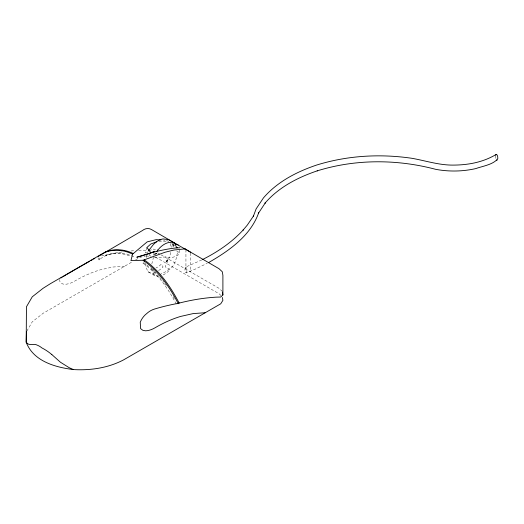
<?xml version="1.0" encoding="UTF-8"?>
<svg xmlns="http://www.w3.org/2000/svg" width="524" height="524" viewBox="0 0 524 524"><rect width="100%" height="100%" fill="white"/><g stroke="black" fill="none" stroke-linecap="round" stroke-linejoin="round"><path stroke-width="0.39" stroke-dasharray="2.62 1.97" d="M155.7 254.14L156.244 253.767L154.718 254.186L155.674 253.917M495.553 155.87L496.071 159.368M176.287 304.064C168.093 288.442 157.606 273.318 142.941 263.14L143.032 261.699M166.619 261.024L166.056 261.849C167.438 261.522 166.802 259.78 167.955 260.756L166.94 261.201L166.056 260.736L167.497 260.539M171.8 247.328L172.455 243.457L173.935 246.856M179.555 250.105L178.808 254.5C176.143 256.433 172.756 257.834 169.435 257.376L168.518 257.9L166.521 256.708L159.925 257.854L152.903 257.33M151.803 263.978L153.486 257.271M170.601 252.391C170.005 257.677 166.933 261.935 165.283 266.854L169.625 269.362C175.389 265.36 176.424 258.063 177.544 251.658M146.936 247.466L145.417 253.007L147.879 251.5M153.473 255.254L154.049 253.171M146.189 257.579L147.342 253.727M147.572 252.954L148.037 251.415M26.829 331.142L32.252 321.841L43.073 313.319L132.919 261.45M167.379 260.592L167.955 259.635L166.691 260.991M149.071 255.116L150.283 253.243M160.062 275.349L161.412 273.325A15.504 8.954 -60 0 0 169.285 268.779L169.2 270.482A18.923 10.925 -60 0 1 162.892 275.054M154.18 254.965L155.569 252.909M201.792 259.937L185.391 267.188L184.887 269.991L185.614 272.532L186.151 272.932L195.341 269.087L207.229 263.277M186.406 272.834L186.898 271.491L186.806 269.277L186.184 267.495L185.391 267.188M155.569 254.219L156.617 253.092L156.041 253.95L156.617 254.206M97.85 257.461L99.016 259.937C107.584 252.712 119.57 251.232 129.965 255.011M106.516 255.227L105.612 255.745C113.846 252.411 123.297 252.948 131.328 256.59M99.016 259.937L99.92 259.413L99.043 257.559M135.664 259.865L140.163 257.264L145.358 256.177M149.091 250.891L153.001 248.9L154.79 249.974L155.7 249.45L157.999 249.725M142.941 263.14L144.028 262.747L150.408 267.784M138.663 250.544L147.657 250.695M124.679 266.205L112.581 267.063L100.064 269.893A151.495 87.469 -60 0 0 74.343 281.309A30.307 17.502 -60 0 1 64.93 284.27L62.86 284.001L60.515 282.619L60.018 282.108L59.651 279.443M158.89 241.243L168.152 241.937M146.098 256.026L149.995 256.249M163.337 240.071L164.942 240.162M148.037 271.786L153.322 273.757L157.665 276.266L154.18 275.336L148.037 271.786L146.189 267.764L145.122 263.284M155.34 257.454L157.6 258.267L219.012 293.722L221.737 296.257M166.475 240.49L168.676 241.328M131.367 255.666L133.469 256.649L133.384 255.103M176.66 250.983L179.156 252.424M157.6 252.85L160.436 254.487M161.143 254.893L219.012 288.305L222.281 291.351M149.248 255.221L151.076 256.275M150.984 268.314L155.582 272.519L159.198 276.718M159.715 277.314L163.855 282.115M172.881 243.811L174.754 246.018M164.726 283.373L166.481 285.901M173.228 296.46L174.42 298.588M154.18 275.336L152.333 271.308L151.266 266.827M172.717 243.961L173.916 246.758M170.339 243.634L171.224 247.367M153.388 268.694L153.467 272.473A18.923 10.925 -60 0 0 155.412 272.022M190.579 253.105L190.579 271.891M185.935 249.607L185.935 269.212M101.44 255.863A376.972 217.643 -60 0 1 123.14 251.828M130.987 250.976A376.972 217.643 -60 0 1 134.884 250.682M158.569 270.548A18.923 10.925 -60 0 0 163.056 266.932L161.261 264.148A15.504 8.954 -60 0 1 156.087 267.895"/><path stroke-width="0.79" d="M26.442 331.81L26.2 342.238C33.366 361.239 55.295 367.35 73.563 369.584C90.79 370.54 108.265 367.946 123.651 359.844L220.748 303.789L222.897 300.363L222.405 297.481M144.12 261.299L144.205 259.852C159.532 270.594 170.451 286.458 179.044 302.846L178.068 303.782M160.94 239.927L156.132 239.651L147.165 241.885L132.572 254.16L130.941 260.611L143.118 260.251L165.093 252.234L174.06 250L184.972 248.874L219.012 268.701L222.281 271.746L222.897 275.342L222.897 294.947L220.742 297.029L216.242 297.147A376.972 217.643 -60 0 0 178.14 303.357A323.439 264.011 62.4 0 0 154.501 309.055A29.58 24.143 62.4 0 0 146.799 313.503A28.021 22.873 62.4 0 0 140.249 322.208L140.602 328.627L142.81 330.29L145.508 330.808A30.307 17.502 -60 0 0 154.921 327.854A151.495 87.469 -60 0 1 180.642 316.424L193.159 313.588L205.257 312.73M495.665 155.268L496.09 154.514L496.667 154.514C497.748 155.595 497.839 157.311 497.761 158.759C493.189 164.66 482.663 166.134 475.713 168.604C462.594 171.577 448.885 171.787 435.667 169.324C396.989 159.1 355.508 158.949 317.184 170.87L317.387 170.804C297.783 177.42 278.657 187.264 264.993 203.181L265.314 202.827L258.411 213.307L258.679 212.777C250.603 235.748 228.955 250.904 208.67 262.524M148.384 250.904L153.467 244.459A18.923 10.925 -60 0 1 163.056 238.924L168.492 239.606L174.636 243.156L176.483 247.177M179.948 247.78C170.483 247.924 160.265 250.721 150.689 252.62L146.936 247.466L150.827 243.994L156.65 241.78M156.578 251.684L159.61 248.009A18.923 10.925 -60 0 1 169.2 242.468L174.636 243.156M98.23 256.419L142.417 230.553C144.971 228.431 148.508 227.763 151.449 229.519L185.935 249.607M60.895 277.975L62.232 277.163M179.044 302.846L178.14 303.37C169.514 286.923 158.543 270.987 143.118 260.251M202.506 259.563C217.643 251.965 231.936 242.291 243.405 229.741L243.09 230.095L247.276 225.13L253.557 215.908L253.295 216.451L256.112 208.925L263.467 197.889C277.32 181.756 296.695 171.78 316.568 165.073L316.771 165.008C347.51 155.484 380.326 153.624 412.093 158.327C425.658 160.744 438.988 165.171 452.893 165.106C468.646 165.06 483.082 162.198 496.09 154.514M497.217 160.115L496.647 160.115M146.923 254.389L154.351 251.73L136.784 257.238L146.144 254.605M105.186 252.051C114.219 248.376 124.647 249.228 133.293 253.551M176.156 247.675L177.656 247.636M174.551 243.575L178.219 244.977M132.572 254.16C123.887 249.771 113.38 248.867 104.283 252.575L50.343 283.713L43.073 288.298L32.252 296.82L26.442 306.789L26.2 342.238A46.223 11.273 79.8 0 0 28.538 344.183C31.355 345.447 34.636 343.377 37.453 345.244A30.038 14.331 67.4 0 1 41.979 347.962A40.459 26.809 51.3 0 1 51.824 354.565M184.972 248.874L190.579 252.286M51.83 354.558L60.391 362.202L68.998 367.586A39.09 30.457 28.5 0 0 73.563 369.584M222.405 292.071L222.897 294.947M73.655 270.443A29.58 0.59 -30.8 0 1 80.644 266.415A323.439 6.419 -30.8 0 1 83.093 265.026M63.483 276.423A28.021 0.557 -30.8 0 1 65.959 274.956M67.177 274.235A28.021 0.557 -30.8 0 1 72.947 270.856M83.578 264.744A323.439 6.419 -30.8 0 1 89.309 261.496M90.718 260.703A323.439 6.419 -30.8 0 1 92.106 259.917M93.488 259.138A323.439 6.419 -30.8 0 1 94.857 258.365"/></g></svg>
